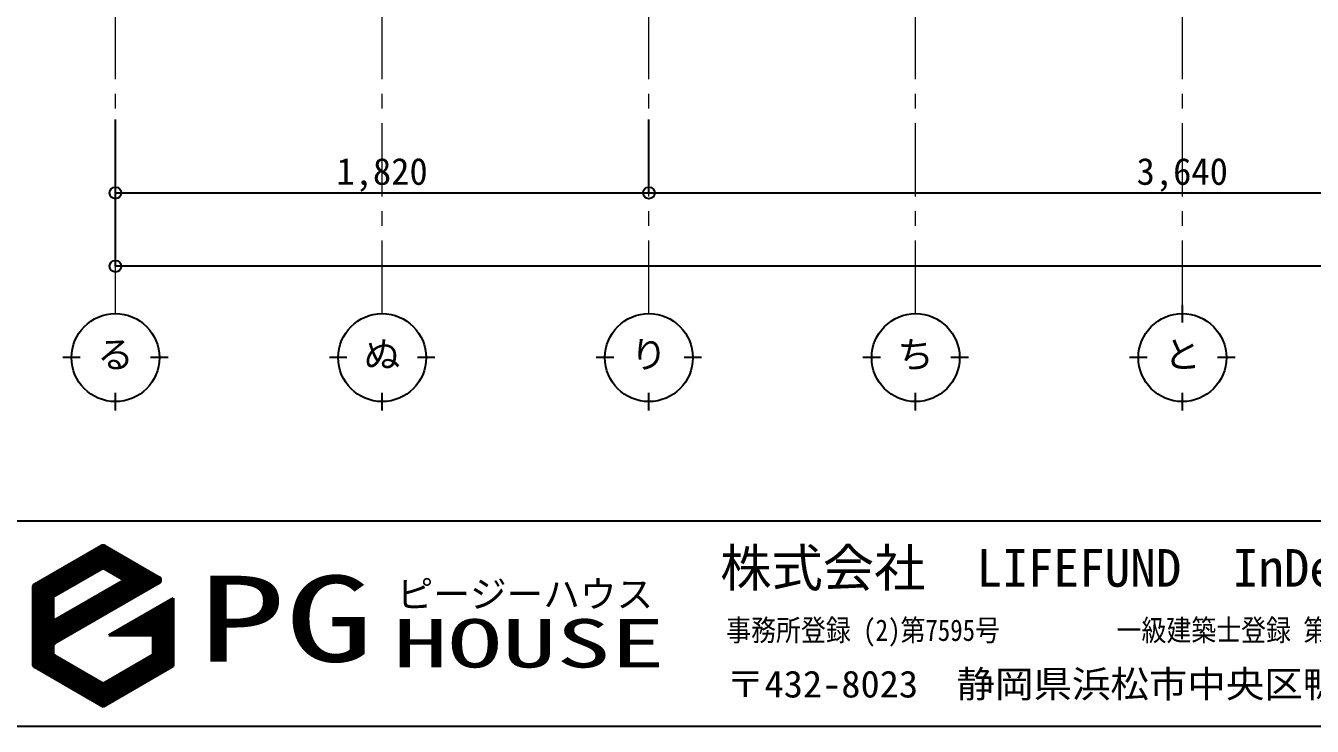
# Model space of a CAD drawing. Units: millimetres at full size, sheet at 1:50. Extents: x -21826 to 54909, y -26252 to 22610.
# Drawn here: x -4097 to 292, y -6958 to -4569 of the extents above; entities that cross this region are included whole.
import ezdxf
from ezdxf.enums import TextEntityAlignment as Align

# ---------------------------------------------------------------- set-up
doc = ezdxf.new("R2010")
doc.units = ezdxf.units.MM
doc.header["$LTSCALE"] = 50
doc.header["$PDMODE"] = 32
doc.header["$PDSIZE"] = 40
doc.linetypes.add('CHAIN1', pattern=[8, 5, -1, 1, -1])
for name, color, linetype, lineweight in [('3-1_通り芯・通り番号', 7, 'Continuous', 25), ('3-A_文字', 7, 'Continuous', 25), ('3-F_寸法・方位', 7, 'Continuous', 25), ('F-1_凡例（一般）', 7, 'Continuous', 25), ('F-F_図面枠（共通）', 7, 'Continuous', 25)]:
    doc.layers.add(name, color=color, linetype=linetype, lineweight=lineweight)
doc.styles.add('ＭＳ ゴシック', font='')
doc.styles.get('ＭＳ ゴシック').set_extended_font_data('MS Gothic')

msp = doc.modelspace()

# ---------------------------------------------------------------- linework, layer by layer
at = {"layer": '3-1_通り芯・通り番号', "color": 1, "linetype": 'CHAIN1', "lineweight": 18}
for p, q in [((-3791.26, -5551.2), (-3791.26, 6242.32)), ((-2881.26, -5551.2), (-2881.26, 6242.32)), ((-1971.26, -5551.2), (-1971.26, 6242.32)), ((-1061.26, -5551.2), (-1061.26, 6242.32)), ((-151.26, -5551.2), (-151.26, 6242.32))]:
    msp.add_line(p, q, dxfattribs=at)
at = {"layer": '3-1_通り芯・通り番号'}
for p, q in [((-151.26, -5581.2), (-151.26, -5521.2)), ((-3911.26, -5701.2), (-3971.26, -5701.2)), ((-3611.26, -5701.2), (-3671.26, -5701.2)), ((-3001.26, -5701.2), (-3061.26, -5701.2)), ((-2701.26, -5701.2), (-2761.26, -5701.2)), ((-2091.26, -5701.2), (-2151.26, -5701.2)), ((-1791.26, -5701.2), (-1851.26, -5701.2)), ((-1181.26, -5701.2), (-1241.26, -5701.2)), ((-881.26, -5701.2), (-941.26, -5701.2)), ((-271.26, -5701.2), (-331.26, -5701.2)), ((28.74, -5701.2), (-31.26, -5701.2)), ((-3791.26, -5881.2), (-3791.26, -5821.2)), ((-2881.26, -5881.2), (-2881.26, -5821.2)), ((-1971.26, -5881.2), (-1971.26, -5821.2)), ((-1061.26, -5881.2), (-1061.26, -5821.2)), ((-151.26, -5881.2), (-151.26, -5821.2))]:
    msp.add_line(p, q, dxfattribs=at)
for centre in [(-3791.26, -5701.2), (-2881.26, -5701.2), (-1971.26, -5701.2), (-1061.26, -5701.2), (-151.26, -5701.2)]:
    msp.add_circle(centre, 150, dxfattribs=at)
at = {"layer": '3-F_寸法・方位'}
for p, q in [((-3791.26, -5139.39), (-3791.26, -4889.39)), ((-1971.26, -5139.39), (-1971.26, -4889.39)), ((-3791.26, -5389.39), (-3791.26, -5139.39)), ((-3791.26, -5139.39), (-1971.26, -5139.39)), ((-1971.26, -5139.39), (1668.74, -5139.39)), ((5308.74, -5389.39), (-3791.26, -5389.39))]:
    msp.add_line(p, q, dxfattribs=at)
for p in [(-3791.26, -5139.39), (-1971.26, -5139.39), (-3791.26, -5389.39)]:
    msp.add_point(p, dxfattribs=at)
at = {"layer": 'F-1_凡例（一般）', "color": 3, "lineweight": 40}
for p, q in [((-3839.45, -6343.07), (-4066.25, -6474.02)), ((-3643.45, -6449.22), (-3827.3, -6343.07)), ((-4003.78, -6517.1), (-3833.37, -6418.72)), ((-3833.37, -6418.72), (-3762.32, -6459.74)), ((-4072.32, -6746.42), (-4072.32, -6484.54)), ((-3762.32, -6459.74), (-4003.78, -6599.15)), ((-3997.7, -6674.79), (-3643.45, -6470.26)), ((-4003.78, -6517.1), (-4003.78, -6599.15)), ((-3594.42, -6521.11), (-3813.73, -6647.72)), ((-3594.42, -6521.11), (-3594.42, -6753.44)), ((-3662.97, -6647.72), (-3813.73, -6647.72)), ((-3662.97, -6647.72), (-3662.97, -6713.86)), ((-4003.78, -6706.85), (-4003.78, -6685.31)), ((-3662.97, -6713.86), (-3833.37, -6812.25)), ((-4066.25, -6756.95), (-3833.37, -6891.4)), ((-3997.7, -6717.37), (-3833.37, -6812.25)), ((-3594.42, -6753.44), (-3833.37, -6891.4))]:
    msp.add_line(p, q, dxfattribs=at)
at = {"layer": 'F-1_凡例（一般）'}
for p, q in [((-3944.17, -6482.69), (-3875.63, -6363.96)), ((-3933.65, -6476.61), (-3865.1, -6357.89)), ((-3923.13, -6470.54), (-3854.58, -6351.81)), ((-3912.61, -6464.46), (-3844.06, -6345.74)), ((-3902.08, -6458.39), (-3834.6, -6341.51)), ((-3891.56, -6452.31), (-3828.22, -6342.59)), ((-3881.04, -6446.24), (-3822.93, -6345.59)), ((-3870.52, -6440.16), (-3817.67, -6348.63)), ((-3859.99, -6434.09), (-3812.41, -6351.67)), ((-3849.47, -6428.01), (-3807.15, -6354.71)), ((-3838.95, -6421.94), (-3801.89, -6357.74)), ((-3830.9, -6420.14), (-3796.63, -6360.78)), ((-3825.64, -6423.18), (-3791.37, -6363.82)), ((-4072.32, -6631.75), (-3938.76, -6400.41)), ((-4072.32, -6619.6), (-3949.28, -6406.49)), ((-3996.78, -6513.06), (-3928.24, -6394.34)), ((-3986.26, -6506.99), (-3917.72, -6388.26)), ((-3975.74, -6500.91), (-3907.19, -6382.19)), ((-3965.22, -6494.84), (-3896.67, -6376.11)), ((-3954.69, -6488.76), (-3886.15, -6370.04)), ((-3820.72, -6572.61), (-3722.97, -6403.31)), ((-3820.38, -6426.22), (-3786.11, -6366.86)), ((-3815.12, -6429.26), (-3780.84, -6369.89)), ((-3810.2, -6566.54), (-3717.71, -6406.34)), ((-3809.86, -6432.29), (-3775.58, -6372.93)), ((-3804.59, -6435.33), (-3770.32, -6375.97)), ((-3799.33, -6438.37), (-3765.06, -6379.01)), ((-3794.07, -6441.41), (-3759.8, -6382.04)), ((-3788.81, -6444.44), (-3754.54, -6385.08)), ((-3783.55, -6447.48), (-3749.28, -6388.12)), ((-3778.29, -6450.52), (-3744.02, -6391.16)), ((-3773.03, -6453.56), (-3738.76, -6394.19)), ((-3767.77, -6456.59), (-3733.49, -6397.23)), ((-3762.51, -6459.63), (-3728.23, -6400.27)), ((-4072.32, -6607.45), (-3959.8, -6412.56)), ((-4072.32, -6595.3), (-3970.33, -6418.64)), ((-4072.32, -6583.15), (-3980.85, -6424.71)), ((-4072.32, -6571), (-3991.37, -6430.79)), ((-4072.32, -6558.85), (-4001.89, -6436.86)), ((-4072.32, -6546.7), (-4012.42, -6442.94)), ((-4072.32, -6534.55), (-4022.94, -6449.01)), ((-3799.68, -6560.46), (-3712.45, -6409.38)), ((-3789.15, -6554.39), (-3707.19, -6412.42)), ((-3778.63, -6548.31), (-3701.93, -6415.46)), ((-3768.11, -6542.24), (-3696.67, -6418.49)), ((-3757.59, -6536.16), (-3691.41, -6421.53)), ((-3747.07, -6530.09), (-3686.14, -6424.57)), ((-3736.54, -6524.01), (-3680.88, -6427.61)), ((-3726.02, -6517.94), (-3675.62, -6430.64)), ((-3715.5, -6511.86), (-3670.36, -6433.68)), ((-3704.98, -6505.79), (-3665.1, -6436.72)), ((-3694.45, -6499.71), (-3659.84, -6439.76)), ((-3683.93, -6493.64), (-3654.58, -6442.79)), ((-3673.41, -6487.56), (-3649.32, -6445.83)), ((-3662.89, -6481.49), (-3644.06, -6448.87)), ((-4072.32, -6522.4), (-4033.46, -6455.09)), ((-4072.32, -6510.25), (-4043.98, -6461.16)), ((-4072.32, -6498.1), (-4054.5, -6467.24)), ((-4072.32, -6485.95), (-4065.03, -6473.31)), ((-3883.85, -6609.06), (-3815.31, -6490.34)), ((-3873.33, -6602.99), (-3804.79, -6484.26)), ((-3862.81, -6596.91), (-3794.26, -6478.19)), ((-3852.29, -6590.84), (-3783.74, -6472.11)), ((-3841.76, -6584.76), (-3773.22, -6466.04)), ((-3831.24, -6578.69), (-3762.7, -6459.96)), ((-3652.37, -6475.41), (-3639.42, -6452.99)), ((-3641.64, -6468.99), (-3637.57, -6461.94)), ((-4072.32, -6643.9), (-4003.78, -6525.17)), ((-4072.32, -6656.05), (-4003.78, -6537.32)), ((-3968.03, -6657.66), (-3899.49, -6538.94)), ((-3957.51, -6651.59), (-3888.96, -6532.86)), ((-3946.99, -6645.51), (-3878.44, -6526.79)), ((-3936.46, -6639.44), (-3867.92, -6520.71)), ((-3925.94, -6633.36), (-3857.4, -6514.64)), ((-3915.42, -6627.29), (-3846.87, -6508.56)), ((-3904.9, -6621.21), (-3836.35, -6502.49)), ((-3894.38, -6615.14), (-3825.83, -6496.41)), ((-3688.72, -6647.72), (-3626.21, -6539.46)), ((-3681.7, -6647.72), (-3615.69, -6533.39)), ((-3674.69, -6647.72), (-3605.17, -6527.31)), ((-3667.67, -6647.72), (-3594.64, -6521.24)), ((-3662.97, -6651.73), (-3594.42, -6533)), ((-4072.32, -6668.2), (-4003.78, -6549.47)), ((-4072.32, -6680.35), (-4003.78, -6561.62)), ((-4072.32, -6692.5), (-4003.78, -6573.77)), ((-4071.26, -6751.4), (-3973.14, -6581.46)), ((-4067.12, -6756.39), (-3962.62, -6575.39)), ((-4061.88, -6759.47), (-3952.1, -6569.31)), ((-4056.62, -6762.5), (-3941.57, -6563.24)), ((-3999.91, -6676.42), (-3931.05, -6557.16)), ((-3989.08, -6669.81), (-3920.53, -6551.09)), ((-3978.55, -6663.74), (-3910.01, -6545.01)), ((-3737.82, -6647.72), (-3699.87, -6581.99)), ((-3730.8, -6647.72), (-3689.34, -6575.91)), ((-3723.79, -6647.72), (-3678.82, -6569.84)), ((-3716.78, -6647.72), (-3668.3, -6563.76)), ((-3709.76, -6647.72), (-3657.78, -6557.69)), ((-3702.75, -6647.72), (-3647.26, -6551.61)), ((-3695.73, -6647.72), (-3636.73, -6545.54)), ((-3662.97, -6663.88), (-3594.42, -6545.15)), ((-3662.97, -6676.03), (-3594.42, -6557.3)), ((-3662.97, -6688.18), (-3594.42, -6569.45)), ((-3662.97, -6700.33), (-3594.42, -6581.6)), ((-4072.32, -6704.65), (-4003.78, -6585.92)), ((-4072.32, -6741.1), (-3983.66, -6587.54)), ((-4072.32, -6728.95), (-3994.19, -6593.61)), ((-4072.32, -6716.8), (-4003.78, -6598.07)), ((-3786.92, -6647.72), (-3773.52, -6624.51)), ((-3779.91, -6647.72), (-3763, -6618.44)), ((-3772.89, -6647.72), (-3752.48, -6612.36)), ((-3765.88, -6647.72), (-3741.96, -6606.29)), ((-3758.86, -6647.72), (-3731.43, -6600.21)), ((-3751.85, -6647.72), (-3720.91, -6594.14)), ((-3744.83, -6647.72), (-3710.39, -6588.06)), ((-3722.19, -6827.21), (-3594.42, -6605.9)), ((-3711.67, -6821.13), (-3594.42, -6618.05)), ((-3662.97, -6712.48), (-3594.42, -6593.75)), ((-3807.97, -6647.72), (-3805.09, -6642.74)), ((-3800.95, -6647.72), (-3794.57, -6636.66)), ((-3793.94, -6647.72), (-3784.04, -6630.59)), ((-3701.15, -6815.06), (-3594.42, -6630.2)), ((-3690.63, -6808.98), (-3594.42, -6642.35)), ((-3680.11, -6802.91), (-3594.42, -6654.5)), ((-3669.58, -6796.83), (-3594.42, -6666.65)), ((-4051.36, -6765.54), (-4003.47, -6682.59)), ((-4046.1, -6768.58), (-4003.78, -6695.27)), ((-4040.84, -6771.62), (-4003.76, -6707.4)), ((-4035.58, -6774.65), (-4000.94, -6714.65)), ((-3732.72, -6833.28), (-3664.17, -6714.56)), ((-3659.06, -6790.76), (-3594.42, -6678.8)), ((-3648.54, -6784.68), (-3594.42, -6690.95)), ((-3638.02, -6778.61), (-3594.42, -6703.1)), ((-3627.49, -6772.53), (-3594.42, -6715.25)), ((-4030.32, -6777.69), (-3996.04, -6718.33)), ((-4025.06, -6780.73), (-3990.78, -6721.37)), ((-4019.79, -6783.77), (-3985.52, -6724.4)), ((-4014.53, -6786.8), (-3980.26, -6727.44)), ((-4009.27, -6789.84), (-3975, -6730.48)), ((-4004.01, -6792.88), (-3969.74, -6733.52)), ((-3998.75, -6795.92), (-3964.48, -6736.55)), ((-3993.49, -6798.95), (-3959.22, -6739.59)), ((-3988.23, -6801.99), (-3953.95, -6742.63)), ((-3982.97, -6805.03), (-3948.69, -6745.67)), ((-3977.71, -6808.07), (-3943.43, -6748.7)), ((-3972.44, -6811.1), (-3938.17, -6751.74)), ((-3967.18, -6814.14), (-3932.91, -6754.78)), ((-3961.92, -6817.18), (-3927.65, -6757.82)), ((-3806.37, -6875.81), (-3737.83, -6757.08)), ((-3795.85, -6869.73), (-3727.3, -6751.01)), ((-3785.33, -6863.66), (-3716.78, -6744.93)), ((-3774.8, -6857.58), (-3706.26, -6738.86)), ((-3764.28, -6851.51), (-3695.74, -6732.78)), ((-3753.76, -6845.43), (-3685.21, -6726.71)), ((-3743.24, -6839.36), (-3674.69, -6720.63)), ((-3616.97, -6766.46), (-3594.42, -6727.4)), ((-3606.45, -6760.38), (-3594.42, -6739.55)), ((-3595.93, -6754.31), (-3594.42, -6751.7)), ((-3956.66, -6820.22), (-3922.39, -6760.85)), ((-3951.4, -6823.25), (-3917.13, -6763.89)), ((-3946.14, -6826.29), (-3911.87, -6766.93)), ((-3940.88, -6829.33), (-3906.6, -6769.97)), ((-3935.62, -6832.37), (-3901.34, -6773)), ((-3930.36, -6835.4), (-3896.08, -6776.04)), ((-3925.09, -6838.44), (-3890.82, -6779.08)), ((-3919.83, -6841.48), (-3885.56, -6782.12)), ((-3914.57, -6844.52), (-3880.3, -6785.15)), ((-3909.31, -6847.55), (-3875.04, -6788.19)), ((-3904.05, -6850.59), (-3869.78, -6791.23)), ((-3898.79, -6853.63), (-3864.52, -6794.27)), ((-3893.53, -6856.67), (-3859.25, -6797.3)), ((-3888.27, -6859.7), (-3853.99, -6800.34)), ((-3856.7, -6877.93), (-3811.48, -6799.61)), ((-3851.44, -6880.97), (-3800.96, -6793.53)), ((-3846.18, -6884), (-3790.44, -6787.46)), ((-3840.92, -6887.04), (-3779.91, -6781.38)), ((-3835.66, -6890.08), (-3769.39, -6775.31)), ((-3827.42, -6887.96), (-3758.87, -6769.23)), ((-3816.89, -6881.88), (-3748.35, -6763.16)), ((-3883.01, -6862.74), (-3848.73, -6803.38)), ((-3877.74, -6865.78), (-3843.47, -6806.42)), ((-3872.48, -6868.82), (-3838.21, -6809.45)), ((-3867.22, -6871.85), (-3832.53, -6811.76)), ((-3861.96, -6874.89), (-3822, -6805.68))]:
    msp.add_line(p, q, dxfattribs=at)
at = {"layer": 'F-1_凡例（一般）', "color": 3, "lineweight": 40}
for centre, start, end in [((-3833.37, -6353.6), 60, 120), ((-3649.52, -6459.74), 300, 60), ((-4060.17, -6484.54), 120, 180), ((-3991.63, -6685.31), 120, 180), ((-3991.63, -6706.85), 180, 240), ((-4060.17, -6746.42), 180, 240)]:
    msp.add_arc(centre, 12.15, start, end, dxfattribs=at)
at = {"layer": 'F-F_図面枠（共通）'}
for p, q in [((-8505.74, -6258.13), (11294.26, -6258.13)), ((-8505.74, -6958.13), (11294.26, -6958.13))]:
    msp.add_line(p, q, dxfattribs=at)

# ---------------------------------------------------------------- texts
at = {"layer": '3-A_文字', "style": 'ＭＳ ゴシック'}
for s, p in [('る', (-3853.76, -5763.7)), ('ぬ', (-2943.76, -5763.7)), ('り', (-2033.76, -5763.7)), ('ち', (-1123.76, -5763.7)), ('と', (-213.76, -5763.7))]:
    msp.add_text(s, height=91.64, dxfattribs=at).set_placement(p, align=Align.BOTTOM_LEFT)
at = {"layer": '3-F_寸法・方位', "style": 'ＭＳ ゴシック'}
for s, p in [('1,820', (-3037.51, -5139.39)), ('3,640', (-307.51, -5139.39))]:
    msp.add_text(s, height=91.64, dxfattribs=at).set_placement(p, align=Align.BOTTOM_LEFT)
at = {"layer": 'F-1_凡例（一般）', "style": 'ＭＳ ゴシック'}
for s, height, p in [('株式会社\u3000LIFEFUND\u3000InDesign office\u3000一級建築士事務所', 128.3, (-1728.04, -6520.72)), ('ピージーハウス', 91.64, (-2831.64, -6580.67))]:
    msp.add_text(s, height=height, dxfattribs=at).set_placement(p, align=Align.BOTTOM_LEFT)
for s, height, width, p in [('PG', 293.3, 1.5, (-3510.64, -6826)), ('事務所登録 (2)第7595号', 73.31, 0.85, (-1707.58, -6689.19)), ('一級建築士登録 第179770号', 73.31, 0.85, (-375.72, -6689.19)), ('HOUSE', 165, 1.65, (-2842.87, -6807.22)), ('〒432-8023\u3000静岡県浜松市中央区鴨江3丁目70番23号', 91.64, 1.05, (-1707.89, -6887.55))]:
    msp.add_text(s, height=height, dxfattribs=dict(at, width=width)).set_placement(p, align=Align.BOTTOM_LEFT)

doc.saveas('drawing.dxf')
